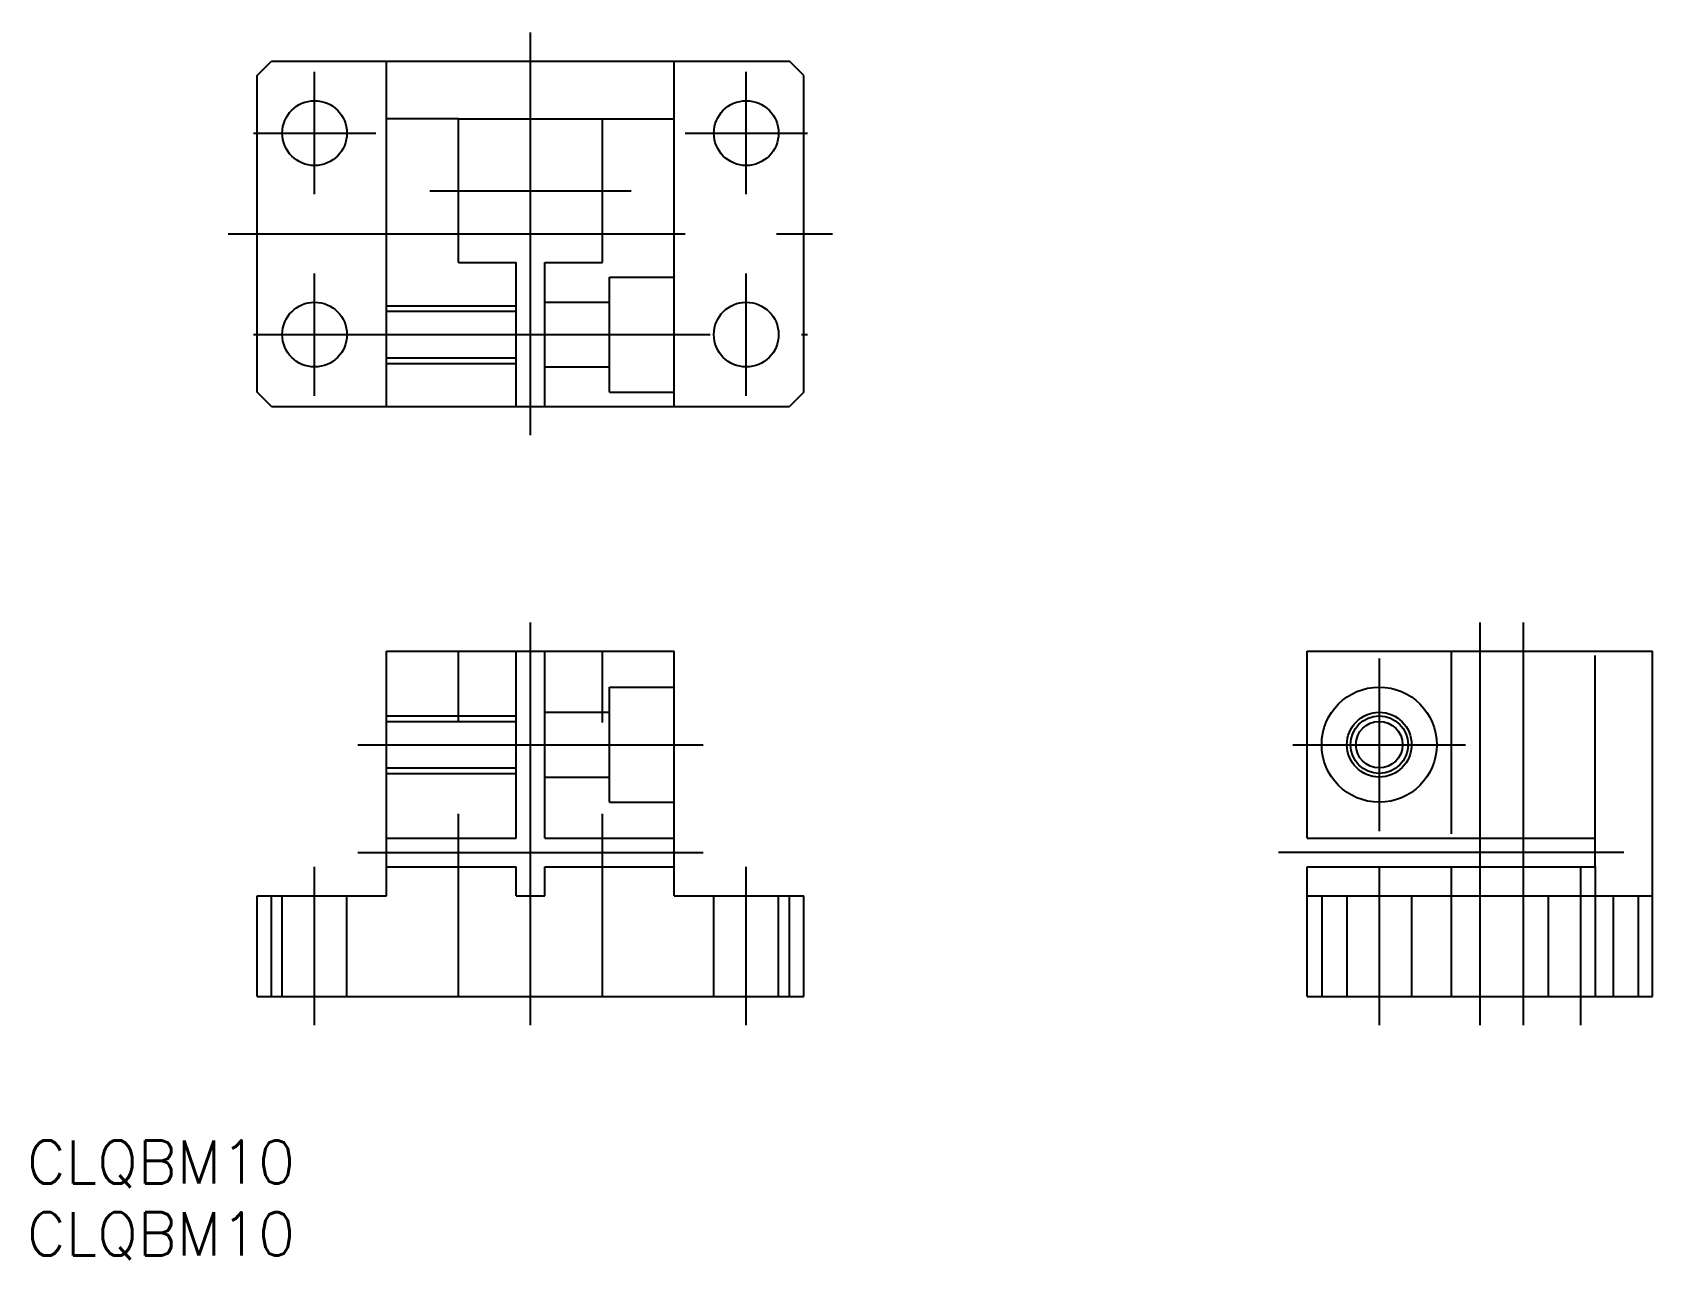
# Model space of a CAD drawing. Extents: x -35 to 78, y -18 to 67.
import ezdxf

# ---------------------------------------------------------------- set-up
doc = ezdxf.new("R2010")
doc.units = 0
doc.linetypes.add('CENTER', pattern=[50.8, 31.75, -6.35, 6.35, -6.35])
doc.linetypes.add('DASHED', pattern=[19.05, 12.7, -6.35])
doc.layers.get('0').update_dxf_attribs({"linetype": 'CONTINUOUS'})
doc.layers.add('CENTER', color=1, linetype='CONTINUOUS')
doc.styles.get("Standard").update_dxf_attribs({"font": 'txt.shx', "height": 3, "bigfont": 'bigfont.shx'})

msp = doc.modelspace()

# ---------------------------------------------------------------- linework, layer by layer
at = {"color": 7, "linetype": 'CONTINUOUS'}
for p, q in [((-19, 64), (-18, 65)), ((-18, 65), (18, 65)), ((-10, 41), (-10, 65)), ((10, 41), (10, 65)), ((19, 64), (18, 65)), ((-19, 42), (-19, 64)), ((19, 42), (19, 64)), ((-5, 51), (-5, 61)), ((-5, 61), (5, 61)), ((5, 51), (5, 61)), ((-5, 51), (-1, 51)), ((-1, 41), (-1, 51)), ((1, 41), (1, 51)), ((1, 51), (5, 51)), ((-18, 41), (-19, 42)), ((19, 42), (18, 41)), ((-18, 41), (18, 41)), ((-10, 24), (10, 24)), ((-10, 7), (-10, 24)), ((-1, 11), (-1, 24)), ((1, 11), (1, 24)), ((10, 7), (10, 24)), ((54, 24), (78, 24)), ((54, 11), (54, 24)), ((78, 0), (78, 24)), ((-10, 11), (-1, 11)), ((1, 11), (10, 11)), ((54, 11), (74, 11)), ((74, 9), (74, 11)), ((-10, 9), (-1, 9)), ((-1, 7), (-1, 9)), ((1, 7), (1, 9)), ((1, 9), (10, 9)), ((54, 0), (54, 9)), ((54, 9), (74, 9)), ((-19, 7), (-10, 7)), ((-19, 0), (-19, 7)), ((-18, 0), (-18, 7)), ((-1, 7), (1, 7)), ((10, 7), (19, 7)), ((18, 0), (18, 7)), ((19, 0), (19, 7)), ((54, 7), (78, 7)), ((55, 7), (55, 0)), ((77, 7), (77, 0)), ((-19, 0), (19, 0)), ((54, 0), (78, 0))]:
    msp.add_line(p, q, dxfattribs=at)
at = {"color": 3, "linetype": 'DASHED'}
for p, q in [((-5, 61), (-10, 61)), ((5, 61), (10, 61)), ((5.5, 42), (5.5, 50)), ((5.5, 50), (10, 50)), ((-10, 48), (-1, 48)), ((-10, 47.62), (-1, 47.62)), ((1, 48.25), (5.5, 48.25)), ((-10, 44.38), (-1, 44.38)), ((-10, 44), (-1, 44)), ((1, 43.75), (5.5, 43.75)), ((5.5, 42), (10, 42)), ((-5, 0), (-5, 24)), ((5, 0), (5, 24)), ((64, 24), (64, 11)), ((74, 11), (74, 24)), ((5.5, 21.5), (10, 21.5)), ((5.5, 13.5), (5.5, 21.5)), ((-10, 19.5), (-1, 19.5)), ((1, 19.75), (5.5, 19.75)), ((-10, 19.12), (-1, 19.12)), ((-10, 15.88), (-1, 15.88)), ((-10, 15.5), (-1, 15.5)), ((1, 15.25), (5.5, 15.25)), ((5.5, 13.5), (10, 13.5)), ((64, 9), (64, 0)), ((74, 9), (74, 0)), ((-17.25, 0), (-17.25, 7)), ((-12.75, 0), (-12.75, 7)), ((12.75, 0), (12.75, 7)), ((17.25, 0), (17.25, 7)), ((54, 7), (74, 7)), ((56.75, 7), (56.75, 0)), ((61.25, 7), (61.25, 0)), ((70.75, 7), (70.75, 0)), ((75.25, 7), (75.25, 0))]:
    msp.add_line(p, q, dxfattribs=at)
at = {"color": 7, "linetype": 'CONTINUOUS'}
for centre, radius in [((-15, 60), 2.25), ((15, 60), 2.25), ((-15, 46), 2.25), ((15, 46), 2.25), ((59, 17.5), 4), ((59, 17.5), 2.25), ((59, 17.5), 1.62)]:
    msp.add_circle(centre, radius, dxfattribs=at)
at = {"color": 3, "linetype": 'CONTINUOUS'}
msp.add_circle((59, 17.5), 2, dxfattribs=at)
at = {"layer": 'CENTER', "color": 1, "linetype": 'CENTER'}
for p, q in [((0, 39), (0, 67)), ((-15, 55.75), (-15, 64.25)), ((15, 55.75), (15, 64.25)), ((-19.25, 60), (-10.75, 60)), ((10.75, 60), (19.25, 60)), ((-7, 56), (7, 56)), ((-21, 53), (21, 53)), ((-15, 41.75), (-15, 50.25)), ((15, 41.75), (15, 50.25)), ((-19.25, 46), (19.25, 46)), ((0, -2), (0, 26)), ((66, 26), (66, -2)), ((69, 26), (69, -2)), ((59, 23.5), (59, 11.5)), ((-12, 17.5), (12, 17.5)), ((53, 17.5), (65, 17.5)), ((-12, 10), (12, 10)), ((76, 10), (52, 10)), ((-15, -2), (-15, 9)), ((15, -2), (15, 9)), ((59, 9), (59, -2)), ((73, 9), (73, -2))]:
    msp.add_line(p, q, dxfattribs=at)

# ---------------------------------------------------------------- texts
at = {"color": 7, "linetype": 'CONTINUOUS'}
for p in [(-35, -13), (-35, -18)]:
    msp.add_text('CLQBM10', height=3, dxfattribs=at).set_placement(p)

doc.saveas('drawing.dxf')
